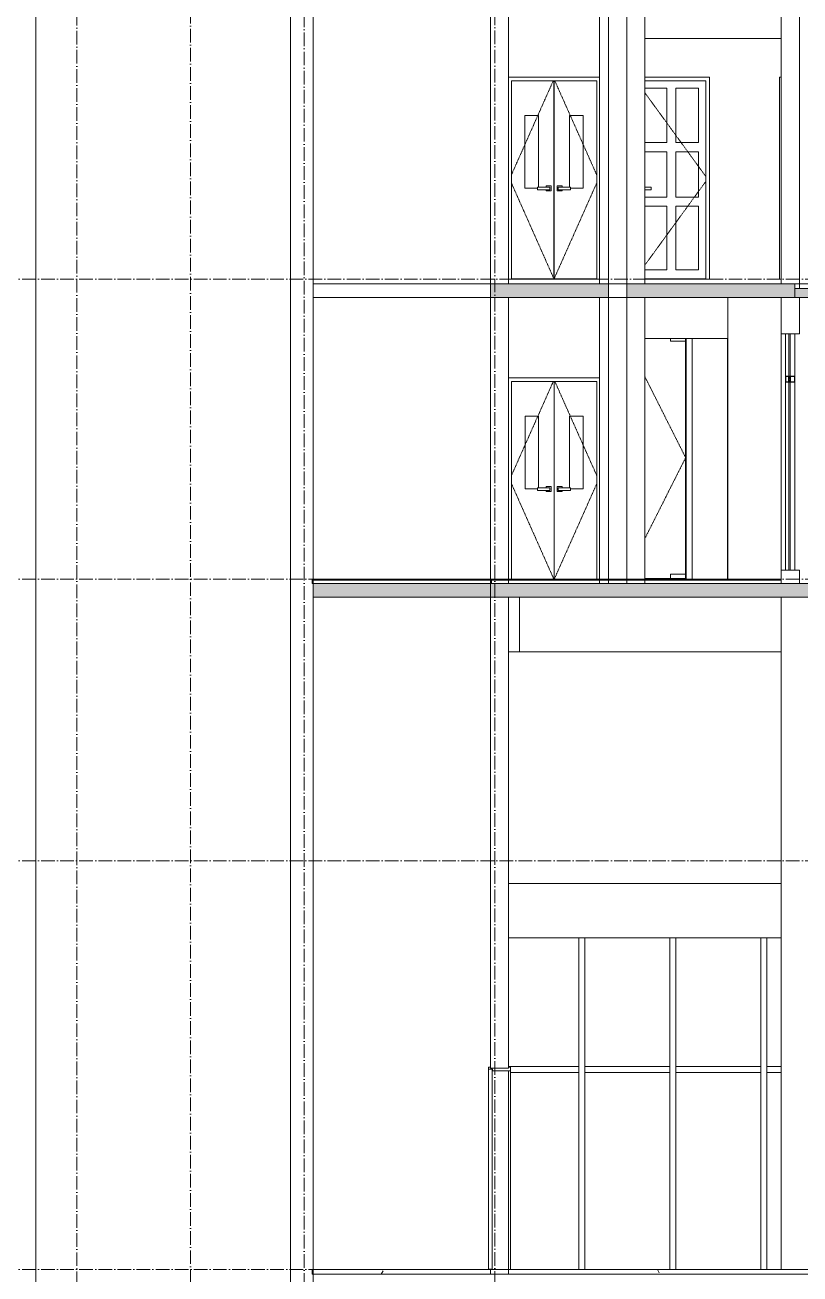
# Model space of a CAD drawing. Header units: millimetres. Extents: x -15601 to 112004, y -15912 to 94410.
# Drawn here: x 22881 to 31406, y 10950 to 24700 of the extents above; entities that cross this region are included whole.
import ezdxf

# ---------------------------------------------------------------- set-up
doc = ezdxf.new("R2010")
doc.units = ezdxf.units.MM
doc.linetypes.add('Dash 1_16_', pattern=[3.175, 1.5875, -1.5875])
doc.linetypes.add('Grid Line', pattern=[4.2, 3, -0.6, 0, -0.6])
for name, color, linetype, lineweight in [('A-DETL-GENF', 31, 'Continuous', 5), ('A-DOOR', 31, 'Continuous', 5), ('A-DOOR-GLAZ', 152, 'Continuous', 5), ('A-FLOR-MCUT', 3, 'Continuous', 9), ('A-GLAZ-CWMG', 55, 'Continuous', 5), ('CUA', 31, 'Continuous', 9), ('KINH', 152, 'Continuous', 5), ('NET CAT', 3, 'Continuous', 5), ('NET CATConcrete', 3, 'Continuous', 5), ('NET THAY 1', 41, 'Continuous', 5), ('NET-CAT', 3, 'Continuous', 15), ('NET-THAY', 2, 'Continuous', 9), ('TRUC', 225, 'Continuous', 5)]:
    doc.layers.add(name, color=color, linetype=linetype, lineweight=lineweight)
pattern_1 = [(0, (41462.07, 40400), (1625.6, 406.4), [67.056, -1152.144, 67.056, -1152.144, -6502.4]), (0, (41462.07, 40400), (1625.6, 406.4), [-2438.4, 67.056, -2371.344, 67.056, -1152.144, -2844.8]), (0, (41462.07, 40400), (1625.6, 406.4), [-6096, 67.056, -745.744, 67.056, -1964.944]), (120, (42071.68, 40603.2), (-1164.753, 1204.611), [67.056, -1152.144, 67.056, -7654.544]), (120, (42071.68, 40603.2), (-1164.753, 1204.611), [-1286.256, -1152.144, 67.056, -2371.344, -4064]), (120, (42071.68, 40603.2), (-1164.753, 1204.611), [-4876.8, 67.056, -1152.144, 67.056, -2777.744]), (120, (42071.68, 40603.2), (-1164.753, 1204.611), [-6163.056, -745.744, 67.056, -1964.944]), (240, (42274.88, 41416), (-460.847, -1611.011), [67.056, -1152.144, 67.056, -7654.544]), (240, (42274.88, 41416), (-460.847, -1611.011), [-1286.256, -1152.144, 67.056, -2371.344, -4064]), (240, (42274.88, 41416), (-460.847, -1611.011), [-4876.8, 67.056, -1152.144, 67.056, -2777.744]), (240, (42274.88, 41416), (-460.847, -1611.011), [-6163.056, -745.744, 67.056, -1964.944])]
pattern_2 = [(0, (40760, 40400), (1625.6, 406.4), [67.056, -1152.144, 67.056, -1152.144, -6502.4]), (0, (40760, 40400), (1625.6, 406.4), [-2438.4, 67.056, -2371.344, 67.056, -1152.144, -2844.8]), (0, (40760, 40400), (1625.6, 406.4), [-6096, 67.056, -745.744, 67.056, -1964.944]), (120, (41369.6, 40603.2), (-1164.7527, 1204.611), [67.056, -1152.144, 67.056, -7654.544]), (120, (41369.6, 40603.2), (-1164.7527, 1204.611), [-1286.256, -1152.144, 67.056, -2371.344, -4064]), (120, (41369.6, 40603.2), (-1164.7527, 1204.611), [-4876.8, 67.056, -1152.144, 67.056, -2777.744]), (120, (41369.6, 40603.2), (-1164.7527, 1204.611), [-6163.056, -745.744, 67.056, -1964.944]), (240, (41572.8, 41416), (-460.8473, -1611.011), [67.056, -1152.144, 67.056, -7654.544]), (240, (41572.8, 41416), (-460.8473, -1611.011), [-1286.256, -1152.144, 67.056, -2371.344, -4064]), (240, (41572.8, 41416), (-460.8473, -1611.011), [-4876.8, 67.056, -1152.144, 67.056, -2777.744]), (240, (41572.8, 41416), (-460.8473, -1611.011), [-6163.056, -745.744, 67.056, -1964.944])]

# ---------------------------------------------------------------- blocks, each defined once
blk = doc.blocks.new('System Panel - Glazed-1983183-B-B')
at = {"layer": 'KINH', "lineweight": 9}
for p, q in [((31296, 20793), (31284, 20793)), ((31284, 20793), (31284, 18700)), ((31296, 20779), (31296, 20793)), ((31296, 18700), (31296, 20772)), ((31284, 18700), (31296, 18700))]:
    blk.add_line(p, q, dxfattribs=at)
blk = doc.blocks.new('CUA KINH BAN LE SAN MO 2 HUONG - Type 1-1983277-B-B')
at = {"layer": 'A-DOOR-GLAZ'}
for p, q in [((30148, 18655), (30148, 21219)), ((29701, 18605), (29983, 18605))]:
    blk.add_line(p, q, dxfattribs=at)
at = {"layer": 'CUA', "lineweight": 5}
for p, q in [((29983, 21250), (29983, 21219)), ((29983, 21219), (30148, 21219)), ((30148, 21219), (30148, 21250)), ((30149, 21250), (30149, 18600)), ((29983, 18655), (29983, 18605)), ((30148, 18655), (29983, 18655)), ((29983, 18605), (30148, 18605)), ((30148, 18605), (30148, 18655))]:
    blk.add_line(p, q, dxfattribs=at)
at = {"layer": 'CUA', "linetype": 'Dash 1_16_', "lineweight": 5}
for p, q in [((29701, 20825), (30148, 19937)), ((29701, 20825), (30148, 19937)), ((30148, 19937), (29701, 19049)), ((30148, 19937), (29701, 19049))]:
    blk.add_line(p, q, dxfattribs=at)
blk = doc.blocks.new('System Panel - Glazed-1983298-B-B')
at = {"layer": 'KINH'}
blk.add_line((30610, 18600), (30610, 21250), dxfattribs=at)
blk = doc.blocks.new('System Panel - Glazed-1982589-B-B')
at = {"layer": 'KINH', "lineweight": 9}
for p, q in [((31296, 21300), (31284, 21300)), ((31284, 21300), (31284, 20807)), ((31296, 20828), (31296, 21300)), ((31284, 20807), (31296, 20807)), ((31296, 20807), (31296, 20821))]:
    blk.add_line(p, q, dxfattribs=at)
blk = doc.blocks.new('Rectangular Mullion - MULION KHUNG NOI-1982294-B-B')
at = {"layer": 'A-DETL-GENF'}
blk.add_hatch(color=256, dxfattribs=at).paths.add_polyline_path([(2943, 2167), (2946, 2179), (2942, 2179)], flags=0)
at = {"layer": 'A-GLAZ-CWMG'}
blk.add_hatch(color=256, dxfattribs=at).paths.add_polyline_path([(2946, 2221), (2943, 2233), (2942, 2221)], flags=0)
at = {"layer": 'A-DETL-GENF'}
for p, q in [((2892, 2167), (2892, 2233)), ((2892, 2233), (2942, 2233)), ((2896, 2170), (2896, 2230)), ((2896, 2230), (2939, 2230)), ((2939, 2230), (2939, 2170)), ((2942, 2233), (2942, 2221)), ((2942, 2233), (2942, 2221)), ((2942, 2233), (2942, 2167)), ((2942, 2221), (2946, 2221)), ((2942, 2221), (2946, 2221)), ((2942, 2221), (2946, 2211)), ((2946, 2221), (2942, 2221)), ((2942, 2221), (2942, 2211)), ((2942, 2212), (2946, 2221)), ((2942, 2211), (2946, 2211)), ((2959, 2207), (2942, 2207)), ((2942, 2207), (2942, 2193)), ((2946, 2221), (2946, 2236)), ((2946, 2221), (2946, 2236)), ((2946, 2211), (2946, 2221)), ((2961, 2226), (2955, 2226)), ((2955, 2226), (2955, 2225)), ((2955, 2225), (2955, 2225)), ((2955, 2224), (2955, 2223)), ((2955, 2224), (2955, 2224)), ((2955, 2223), (2955, 2223)), ((2955, 2223), (2955, 2222)), ((2955, 2222), (2955, 2222)), ((2955, 2222), (2955, 2221)), ((2955, 2221), (2955, 2221)), ((2955, 2221), (2955, 2220)), ((2955, 2220), (2955, 2220)), ((2955, 2219), (2955, 2219)), ((2955, 2219), (2955, 2219)), ((2955, 2218), (2955, 2218)), ((2955, 2218), (2955, 2218)), ((2955, 2217), (2955, 2217)), ((2955, 2216), (2956, 2217)), ((2956, 2217), (2959, 2217)), ((2957, 2219), (2957, 2224)), ((2957, 2224), (2958, 2224)), ((2958, 2219), (2957, 2219)), ((2958, 2224), (2958, 2219)), ((2959, 2167), (2959, 2233)), ((2959, 2233), (2992, 2233)), ((2959, 2221), (2959, 2225)), ((2959, 2225), (2961, 2225)), ((2960, 2221), (2959, 2221)), ((2959, 2219), (2959, 2220)), ((2959, 2220), (2960, 2220)), ((2960, 2219), (2959, 2219)), ((2959, 2217), (2959, 2218)), ((2959, 2218), (2960, 2218)), ((2959, 2193), (2959, 2207)), ((2961, 2221), (2960, 2222)), ((2960, 2222), (2960, 2221)), ((2960, 2220), (2960, 2219)), ((2960, 2218), (2961, 2219)), ((2960, 2218), (2960, 2218)), ((2961, 2225), (2961, 2226)), ((2961, 2220), (2961, 2221)), ((2961, 2219), (2961, 2220)), ((2962, 2170), (2962, 2230)), ((2962, 2230), (2989, 2230)), ((2989, 2230), (2989, 2170)), ((2992, 2233), (2992, 2167)), ((2942, 2167), (2892, 2167)), ((2939, 2170), (2896, 2170)), ((2942, 2193), (2959, 2193)), ((2942, 2179), (2946, 2189)), ((2942, 2179), (2942, 2189)), ((2942, 2189), (2946, 2189)), ((2942, 2188), (2946, 2179)), ((2946, 2179), (2942, 2179)), ((2942, 2179), (2942, 2167)), ((2942, 2167), (2942, 2179)), ((2942, 2179), (2946, 2179)), ((2946, 2179), (2942, 2179)), ((2946, 2189), (2946, 2179)), ((2946, 2164), (2946, 2179)), ((2946, 2179), (2946, 2164)), ((2955, 2184), (2956, 2183)), ((2955, 2183), (2955, 2183)), ((2955, 2182), (2955, 2182)), ((2955, 2182), (2955, 2182)), ((2955, 2181), (2955, 2181)), ((2955, 2181), (2955, 2181)), ((2955, 2179), (2955, 2180)), ((2955, 2180), (2955, 2180)), ((2955, 2178), (2955, 2179)), ((2955, 2179), (2955, 2179)), ((2955, 2177), (2955, 2178)), ((2955, 2178), (2955, 2178)), ((2955, 2176), (2955, 2177)), ((2955, 2177), (2955, 2177)), ((2955, 2176), (2955, 2176)), ((2955, 2174), (2955, 2175)), ((2955, 2175), (2955, 2175)), ((2961, 2174), (2955, 2174)), ((2956, 2183), (2959, 2183)), ((2958, 2181), (2957, 2181)), ((2957, 2181), (2957, 2176)), ((2957, 2176), (2958, 2176)), ((2958, 2176), (2958, 2181)), ((2959, 2183), (2959, 2182)), ((2959, 2182), (2960, 2182)), ((2959, 2181), (2959, 2180)), ((2960, 2181), (2959, 2181)), ((2959, 2180), (2960, 2180)), ((2960, 2179), (2959, 2179)), ((2959, 2179), (2959, 2175)), ((2959, 2175), (2961, 2175)), ((2992, 2167), (2959, 2167)), ((2960, 2182), (2960, 2182)), ((2960, 2182), (2961, 2181)), ((2960, 2180), (2960, 2181)), ((2961, 2179), (2960, 2178)), ((2960, 2178), (2960, 2179)), ((2961, 2181), (2961, 2180)), ((2961, 2180), (2961, 2179)), ((2961, 2175), (2961, 2174)), ((2989, 2170), (2962, 2170))]:
    blk.add_line(p, q, dxfattribs=at)
for centre, radius, start, end in [((2942, 2238), 4.58, 269.7981, 330.5096), ((2942, 2238), 4.58, 269.7981, 330.5096), ((2955, 2226), 0.2, 82.8972, 208.2076), ((2955, 2225), 0.568, 325.5557, 34.4443), ((2955, 2224), 0.2, 128.6598, 231.3402), ((2955, 2224), 0.2, 308.6598, 51.3402), ((2955, 2223), 0.2, 128.6598, 231.3402), ((2955, 2223), 0.2, 308.6598, 51.3402), ((2955, 2222), 0.2, 128.6598, 231.3402), ((2955, 2222), 0.2, 308.6598, 51.3402), ((2955, 2221), 0.2, 128.6598, 231.3402), ((2955, 2221), 0.2, 308.6598, 51.3402), ((2955, 2220), 0.2, 128.6598, 231.3402), ((2955, 2220), 0.2, 308.6598, 51.3402), ((2955, 2219), 0.2, 128.6598, 231.3402), ((2955, 2219), 0.2, 308.6598, 51.3402), ((2955, 2218), 0.2, 128.6598, 231.3402), ((2955, 2217), 0.2, 318.5763, 51.3402), ((2955, 2217), 0.2, 138.5763, 284.0362), ((2957, 2224), 0.2, 90, 180), ((2957, 2219), 0.2, 180, 270), ((2958, 2224), 0.2, 0, 90), ((2958, 2219), 0.2, 270, 0), ((2959, 2225), 0.133, 90, 180), ((2959, 2220), 0.133, 90, 180), ((2959, 2219), 0.133, 180, 270), ((2959, 2217), 0.2, 270, 0), ((2960, 2221), 0.1, 49.9813, 159.9813), ((2960, 2221), 0.133, 270, 339.9813), ((2960, 2220), 0.133, 0, 90), ((2960, 2219), 0.133, 270, 0), ((2960, 2218), 0.133, 20.0187, 90), ((2960, 2218), 0.1, 200.0187, 310.0187), ((2961, 2226), 0.133, 0, 82.8972), ((2961, 2225), 0.133, 270, 0), ((2942, 2162), 4.58, 29.4904, 90.2019), ((2942, 2162), 4.58, 29.4904, 90.2019), ((2955, 2183), 0.2, 75.9638, 221.4237), ((2955, 2183), 0.2, 308.6598, 41.4237), ((2955, 2181), 0.2, 308.6598, 51.3402), ((2955, 2182), 0.2, 128.6598, 231.3402), ((2955, 2180), 0.2, 308.6598, 51.3402), ((2955, 2181), 0.2, 128.6598, 231.3402), ((2955, 2180), 0.2, 128.6598, 231.3402), ((2955, 2179), 0.2, 128.6598, 231.3402), ((2955, 2179), 0.2, 308.6598, 51.3402), ((2955, 2178), 0.2, 128.6598, 231.3402), ((2955, 2178), 0.2, 308.6598, 51.3402), ((2955, 2177), 0.2, 128.6598, 231.3402), ((2955, 2177), 0.2, 308.6598, 51.3402), ((2955, 2176), 0.2, 128.6598, 231.3402), ((2955, 2176), 0.2, 308.6598, 51.3402), ((2955, 2175), 0.568, 325.5557, 34.4443), ((2955, 2174), 0.2, 151.7924, 277.1028), ((2957, 2181), 0.2, 90, 180), ((2957, 2176), 0.2, 180, 270), ((2958, 2181), 0.2, 0, 90), ((2958, 2176), 0.2, 270, 0), ((2959, 2183), 0.2, 0, 90), ((2959, 2181), 0.133, 90, 180), ((2959, 2180), 0.133, 180, 270), ((2959, 2175), 0.133, 180, 270), ((2960, 2182), 0.133, 270, 339.9813), ((2960, 2182), 0.1, 49.9813, 159.9813), ((2960, 2181), 0.133, 360, 90), ((2960, 2180), 0.133, 270, 0), ((2960, 2179), 0.133, 20.0187, 90), ((2960, 2179), 0.1, 200.0187, 310.0187), ((2961, 2175), 0.133, 0, 90), ((2961, 2174), 0.133, 277.1028, 0)]:
    blk.add_arc(centre, radius, start, end, dxfattribs=at)
blk = doc.blocks.new('Rectangular Mullion - Rectangular Mullion-V209-B-B')
at = {"layer": 'A-GLAZ-CWMG', "lineweight": 9}
for p, q in [((31282, 20833), (31248, 20833)), ((31248, 20833), (31248, 20767)), ((31248, 20767), (31282, 20767)), ((31282, 20807), (31282, 20833)), ((31298, 20807), (31282, 20807)), ((31282, 20767), (31282, 20793)), ((31282, 20793), (31298, 20793)), ((31348, 20833), (31298, 20833)), ((31298, 20833), (31298, 20807)), ((31298, 20793), (31298, 20767)), ((31298, 20767), (31348, 20767)), ((31348, 20767), (31348, 20833))]:
    blk.add_line(p, q, dxfattribs=at)
blk = doc.blocks.new('Rectangular Mullion - Rectangular Mullion-1978796-B-B')
at = {"layer": 'A-GLAZ-CWMG'}
for p, q in [((31248, 20767), (31248, 18700)), ((31282, 20767), (31282, 18700)), ((31298, 20767), (31298, 18700)), ((31348, 20767), (31348, 18700))]:
    blk.add_line(p, q, dxfattribs=at)
blk = doc.blocks.new('Rectangular Mullion - Rectangular Mullion-1978184-B-B')
at = {"layer": 'A-GLAZ-CWMG'}
for p, q in [((31248, 21300), (31248, 20833)), ((31282, 21300), (31282, 20833)), ((31298, 21300), (31298, 20833)), ((31348, 21300), (31348, 20833))]:
    blk.add_line(p, q, dxfattribs=at)
blk = doc.blocks.new('Rectangular Mullion - Rectangular Mullion-1978235-B-B')
at = {"layer": 'A-GLAZ-CWMG'}
for p, q in [((30152, 21250), (30152, 18600)), ((30219, 21250), (30219, 18600))]:
    blk.add_line(p, q, dxfattribs=at)
blk = doc.blocks.new('CUA 2 CANH MO KHUNG NHOM - 1 - 1000-V265-B-B')
at = {"layer": 'A-DOOR'}
for p, q in [((28700, 20776), (28700, 18600)), ((28701, 20776), (28701, 18600)), ((28381, 19595), (28381, 20395)), ((28381, 20395), (28531, 20395)), ((28531, 20395), (28531, 19605)), ((28870, 19605), (28870, 20395)), ((28870, 20395), (29020, 20395)), ((29020, 20395), (29020, 19595)), ((28520, 19595), (28381, 19595)), ((29020, 19595), (28881, 19595))]:
    blk.add_line(p, q, dxfattribs=at)
at = {"layer": 'CUA', "lineweight": 5}
for p, q in [((29201, 20816), (28201, 20816)), ((28231, 20776), (28231, 18590)), ((28231, 20776), (29171, 20776)), ((29171, 20776), (29171, 18590)), ((28520, 19605), (28655, 19605)), ((28520, 19605), (28520, 19575)), ((28655, 19575), (28520, 19575)), ((28613, 19618), (28613, 19605)), ((28668, 19618), (28613, 19618)), ((28613, 19575), (28613, 19563)), ((28613, 19563), (28668, 19563)), ((28655, 19575), (28655, 19605)), ((28668, 19563), (28668, 19618)), ((28789, 19618), (28734, 19618)), ((28734, 19618), (28734, 19563)), ((28734, 19563), (28789, 19563)), ((28746, 19605), (28881, 19605)), ((28746, 19605), (28746, 19575)), ((28881, 19575), (28746, 19575)), ((28789, 19605), (28789, 19618)), ((28789, 19563), (28789, 19575)), ((28881, 19575), (28881, 19605)), ((28231, 18590), (28201, 18590)), ((29201, 18590), (29171, 18590))]:
    blk.add_line(p, q, dxfattribs=at)
at = {"layer": 'CUA', "linetype": 'Dash 1_16_', "lineweight": 5}
for p, q in [((28692, 20776), (28231, 19738)), ((28709, 20776), (29171, 19738)), ((28231, 19652), (28698, 18600)), ((29171, 19652), (28703, 18600))]:
    blk.add_line(p, q, dxfattribs=at)
blk = doc.blocks.new('CUA 2 CANH MO KHUNG NHOM - 1 - 1000-1384106-B-B')
at = {"layer": 'A-DOOR'}
for p, q in [((28700, 83486), (28700, 81305)), ((28701, 83486), (28701, 81305)), ((28381, 82305), (28381, 83105)), ((28381, 83105), (28531, 83105)), ((28531, 83105), (28531, 82315)), ((28870, 82315), (28870, 83105)), ((28870, 83105), (29020, 83105)), ((29020, 83105), (29020, 82305)), ((28520, 82305), (28381, 82305)), ((29020, 82305), (28881, 82305)), ((28700, 81305), (28231, 81305)), ((28701, 81305), (29171, 81305))]:
    blk.add_line(p, q, dxfattribs=at)
at = {"layer": 'CUA', "lineweight": 5}
for p, q in [((29201, 83526), (28201, 83526)), ((28231, 83486), (28231, 81300)), ((28231, 83486), (29171, 83486)), ((29171, 83486), (29171, 81300)), ((28520, 82315), (28655, 82315)), ((28520, 82315), (28520, 82285)), ((28655, 82285), (28520, 82285)), ((28613, 82328), (28613, 82315)), ((28668, 82328), (28613, 82328)), ((28613, 82285), (28613, 82273)), ((28613, 82273), (28668, 82273)), ((28655, 82285), (28655, 82315)), ((28668, 82273), (28668, 82328)), ((28789, 82328), (28734, 82328)), ((28734, 82328), (28734, 82273)), ((28734, 82273), (28789, 82273)), ((28746, 82315), (28881, 82315)), ((28746, 82315), (28746, 82285)), ((28881, 82285), (28746, 82285)), ((28789, 82315), (28789, 82328)), ((28789, 82273), (28789, 82285)), ((28881, 82285), (28881, 82315)), ((28231, 81300), (28201, 81300)), ((29201, 81300), (29171, 81300))]:
    blk.add_line(p, q, dxfattribs=at)
at = {"layer": 'CUA', "linetype": 'Dash 1_16_', "lineweight": 5}
for p, q in [((28692, 83486), (28231, 82448)), ((28709, 83486), (29171, 82448)), ((28231, 82362), (28700, 81305)), ((29171, 82362), (28701, 81305))]:
    blk.add_line(p, q, dxfattribs=at)
blk = doc.blocks.new('CUA VAO CAN HO - Type 1-1365711-B-B')
at = {"layer": 'A-DOOR'}
for p, q in [((29701, 24005), (29940, 24005)), ((29940, 24005), (29940, 23405)), ((30040, 23405), (30040, 24005)), ((30040, 24005), (30290, 24005)), ((30290, 24005), (30290, 23405)), ((29940, 23405), (29701, 23405)), ((30290, 23405), (30040, 23405)), ((29701, 23305), (29940, 23305)), ((29940, 23305), (29940, 22805)), ((30040, 22805), (30040, 23305)), ((30040, 23305), (30290, 23305)), ((30290, 23305), (30290, 22805)), ((29940, 22805), (29701, 22805)), ((29701, 22705), (29940, 22705)), ((29940, 22705), (29940, 22005)), ((30290, 22805), (30040, 22805)), ((30040, 22005), (30040, 22705)), ((30040, 22705), (30290, 22705)), ((30290, 22705), (30290, 22005)), ((29940, 22005), (29701, 22005)), ((30290, 22005), (30040, 22005)), ((30371, 21905), (29701, 21905))]:
    blk.add_line(p, q, dxfattribs=at)
at = {"layer": 'CUA', "lineweight": 5}
for p, q in [((30411, 24126), (29701, 24126)), ((29701, 24086), (30371, 24086)), ((30371, 21900), (30371, 24086)), ((30411, 21900), (30411, 24126)), ((29701, 22915), (29770, 22915)), ((29770, 22885), (29701, 22885)), ((29770, 22885), (29770, 22915)), ((30411, 21900), (30371, 21900))]:
    blk.add_line(p, q, dxfattribs=at)
at = {"layer": 'CUA', "linetype": 'Dash 1_16_', "lineweight": 5}
for p, q in [((29701, 23952), (30371, 23031)), ((30371, 22979), (29701, 22058))]:
    blk.add_line(p, q, dxfattribs=at)
blk = doc.blocks.new('CUA VAO CAN HO - Type 1-V215-B-B')
at = {"layer": 'CUA', "lineweight": 5}
for p, q in [((31201, 24126), (31181, 24126)), ((31181, 21900), (31181, 24126)), ((31201, 21900), (31181, 21900))]:
    blk.add_line(p, q, dxfattribs=at)
blk = doc.blocks.new('A$C400E6A8B')
at = {"layer": 'A-FLOR-MCUT'}
blk.add_line((-8800, -100), (-9600, -100), dxfattribs=at)
at = {"layer": 'NET CATConcrete'}
blk.add_line((-9800, 2650), (-11300, 2650), dxfattribs=at)
at = {"layer": 'NET-CAT'}
for p, q in [((-13000, 3250), (-13000, -50)), ((-9800, 3250), (-9800, -50)), ((-9600, -50), (-9600, 3250)), ((-12800, -50), (-12800, 3100)), ((-11800, 3100), (-11800, -50)), ((-11700, -50), (-11700, 3100)), ((-11500, 3100), (-11500, -50)), ((-11300, -50), (-11300, 3100)), ((-11700, -50), (-13000, -50)), ((-13000, -50), (-12800, -50)), ((-11800, -50), (-11700, -50)), ((-11310, -50), (-11500, -50)), ((-11500, -50), (-11300, -50)), ((-9650, -50), (-9800, -50)), ((-9800, -50), (-9600, -50)), ((-9600, -100), (-9650, -100)), ((-8800, -50), (-9600, -50)), ((-9600, -50), (-9600, -100))]:
    blk.add_line(p, q, dxfattribs=at)
at = {"layer": 'NET-THAY'}
for p, q in [((-9800, 2650), (-11300, 2650)), ((-11830, 0), (-12770, 0)), ((-11700, -50), (-11500, -50)), ((-10630, 0), (-11300, 0))]:
    blk.add_line(p, q, dxfattribs=at)
at = {"layer": 'CUA'}
for name, p in [('CUA 2 CANH MO KHUNG NHOM - 1 - 1000-1384106-B-B', (-41001, -81300)), ('CUA VAO CAN HO - Type 1-1365711-B-B', (-41001, -21900)), ('CUA VAO CAN HO - Type 1-V215-B-B', (-41001, -21900))]:
    blk.add_blockref(name, p, dxfattribs=at)
blk = doc.blocks.new('ALC1807-ASCENT PLAZA-KET CAU 2_rvt-1-B-B')
at = {"layer": 'NET CAT', "color": 50, "lineweight": 15}
for p, q in [((23001, -8700), (23001, 93200)), ((25801, -8700), (25801, 93200)), ((26051, -8950), (26051, 93200))]:
    blk.add_line(p, q, dxfattribs=at)
at = {"layer": 'NET CAT', "color": 4}
for p, q in [((28319, 17800), (28319, 18400)), ((28319, 17800), (28201, 17800)), ((31201, 17800), (28319, 17800))]:
    blk.add_line(p, q, dxfattribs=at)
at = {"layer": 'NET THAY 1', "color": 250, "lineweight": 9}
blk.add_line((28201, 11000), (28201, 13186), dxfattribs=at)
blk = doc.blocks.new('CUA 2 CANH MO KHUNG NHOM - 1 - Type 1-V6-B-B')
at = {"layer": 'A-DOOR'}
for p, q in [((27981, 13205), (27981, 11005)), ((27981, 13205), (28021, 13205)), ((28021, 11005), (28021, 13205)), ((27981, 11005), (28021, 11005))]:
    blk.add_line(p, q, dxfattribs=at)
at = {"layer": 'CUA', "lineweight": 5}
for p, q in [((27981, 13206), (27981, 13226)), ((27981, 13226), (28001, 13226)), ((27981, 13206), (28022, 13206)), ((28001, 13216), (28001, 13226)), ((28001, 13216), (28201, 13216)), ((28022, 13186), (28022, 13206)), ((28201, 13226), (28201, 13216)), ((28221, 13226), (28201, 13226)), ((28221, 13226), (28221, 13186)), ((28022, 13186), (28221, 13186)), ((28221, 13186), (28221, 11000))]:
    blk.add_line(p, q, dxfattribs=at)
blk = doc.blocks.new('Rectangular Mullion - Rectangular Mullion-V62-B-B')
at = {"layer": 'A-GLAZ-CWMG'}
for p, q in [((28974, 13233), (28201, 13233)), ((28974, 13233), (28974, 13167)), ((28221, 13167), (28974, 13167))]:
    blk.add_line(p, q, dxfattribs=at)
blk = doc.blocks.new('Rectangular Mullion - Rectangular Mullion-V58-B-B')
at = {"layer": 'A-GLAZ-CWMG'}
for p, q in [((11634, 13167), (11634, 13233)), ((12567, 13233), (11634, 13233)), ((12567, 13233), (12567, 13167)), ((11634, 13167), (12567, 13167))]:
    blk.add_line(p, q, dxfattribs=at)
blk = doc.blocks.new('Rectangular Mullion - Rectangular Mullion-V63-B-B')
at = {"layer": 'A-GLAZ-CWMG'}
for p, q in [((31040, 13167), (31040, 13233)), ((31201, 13233), (31040, 13233)), ((31040, 13167), (31201, 13167))]:
    blk.add_line(p, q, dxfattribs=at)
blk = doc.blocks.new('Rectangular Mullion - Rectangular Mullion-V56-B-B')
at = {"layer": 'A-GLAZ-CWMG'}
for p, q in [((6608, 13200), (6608, 11000)), ((6675, 13200), (6675, 11000))]:
    blk.add_line(p, q, dxfattribs=at)
blk = doc.blocks.new('Rectangular Mullion - Rectangular Mullion-1978516-B-B')
at = {"layer": 'A-GLAZ-CWMG'}
for p, q in [((6608, 14650), (6608, 13200)), ((6675, 14650), (6675, 13200))]:
    blk.add_line(p, q, dxfattribs=at)

msp = doc.modelspace()

# ---------------------------------------------------------------- hatches: boundary and pattern name
at = {"layer": 'NET CAT', "lineweight": 9}
h = msp.add_hatch(color=7, dxfattribs=at)
h.paths.add_polyline_path([(28000.5, 21700), (29300.5, 21700), (29300.5, 21850), (28000.5, 21850)], flags=0)
h.paths.add_polyline_path([(39900.5, 21700), (39900.5, 21850), (34050.5, 21850), (34050.5, 21700), (39171.7, 21700)], flags=0)
h.paths.add_polyline_path([(29500.5, 21700), (31350.5, 21700), (31350.5, 21850), (29500.5, 21850)], flags=0)
at = {"layer": 'NET CAT'}
h = msp.add_hatch(dxfattribs=at)
h.set_pattern_fill('FP_2', color=10, style=0, pattern_type=2)
h.set_pattern_definition(pattern_1)
h.paths.add_polyline_path([(29700.5, 18590), (31200.5, 18590), (31200.5, 18600), (29700.5, 18600)], flags=0)
h.paths.add_polyline_path([(26453.6, 18590), (28010.5, 18590), (28010.5, 18600), (26040.5, 18600), (26040.5, 18590)], flags=0)
h = msp.add_hatch(dxfattribs=at)
h.set_pattern_fill('FP_1', color=10, style=0, pattern_type=2)
h.set_pattern_definition(pattern_2)
h.paths.add_polyline_path([(28737.4, 18590), (31200.5, 18590), (31200.5, 18600), (26040.5, 18600), (26040.5, 18590), (26906.2, 18590)], flags=0)
h = msp.add_hatch(dxfattribs=at)
h.set_pattern_fill('FP_2', color=10, style=0, pattern_type=2)
h.set_pattern_definition(pattern_1)
h.paths.add_polyline_path([(29700.5, 18550), (31200.5, 18550), (31200.5, 18590), (29700.5, 18590)], flags=0)
h.paths.add_polyline_path([(26453.6, 18550), (28010.5, 18550), (28010.5, 18590), (26040.5, 18590), (26040.5, 18550)], flags=0)
h = msp.add_hatch(dxfattribs=at)
h.set_pattern_fill('FP_1', color=10, style=0, pattern_type=2)
h.set_pattern_definition(pattern_2)
h.paths.add_polyline_path([(31200.5, 18550), (31200.5, 18590), (26040.5, 18590), (26040.5, 18550), (30568.6, 18550)], flags=0)
at = {"layer": 'NET CAT', "lineweight": 9}
h = msp.add_hatch(color=7, dxfattribs=at)
h.paths.add_polyline_path([(41000.5, 18400), (41000.5, 18550), (28000.5, 18550), (28000.5, 18400), (40150, 18400)])
h.paths.add_polyline_path([(2974, 18400), (22750.5, 18400), (22750.5, 18550), (2850.5, 18550), (2850.5, 18400)])
at = {"layer": 'NET CAT'}
h = msp.add_hatch(color=7, dxfattribs=at)
h.paths.add_polyline_path([(32399.8, 18400), (32934.3, 18400), (32934.3, 18550), (26050.5, 18550), (26050.5, 18400), (30568.6, 18400)])
h.paths.add_polyline_path([(3100.7, 18400), (22750.5, 18400), (22750.5, 18550), (2850.5, 18550), (2850.5, 18400)])
at = {"layer": 'NET-THAY'}
msp.add_hatch(color=7, dxfattribs=at).paths.add_polyline_path([(32323.5, 21700), (34050.5, 21700), (34050.5, 21800), (31350.5, 21800), (31350.5, 21700), (32050.5, 21700)], flags=0)
h = msp.add_hatch(dxfattribs=at)
h.set_pattern_fill('FP_1', color=250, style=0, pattern_type=2)
h.set_pattern_definition(pattern_2)
h.paths.add_polyline_path([(32934.3, 10950), (32934.3, 11000), (26040.5, 11000), (26040.5, 10950), (30568.6, 10950)], flags=0)
h.paths.add_polyline_path([(4931.9, 10950), (22760.5, 10950), (22760.5, 11000), (2881, 11000), (2881, 10950), (3100.7, 10950)], flags=0)

# ---------------------------------------------------------------- linework, layer by layer
at = {"layer": 'A-FLOR-MCUT'}
for p, q in [((31200.5, 21850), (29690.5, 21850)), ((28010.5, 18590), (26040.5, 18590)), ((31200.5, 18590), (26040.5, 18590)), ((31200.5, 18590), (29700.5, 18590))]:
    msp.add_line(p, q, dxfattribs=at)
at = {"layer": 'NET CATConcrete'}
for p, q in [((30610.5, 21250), (29700.5, 21250)), ((28200.5, 15250), (31200.5, 15250)), ((28200.5, 14650), (31200.5, 14650))]:
    msp.add_line(p, q, dxfattribs=at)
at = {"layer": 'NET-CAT'}
for p, q in [((28000.5, 21850), (28000.5, 18550)), ((29300.5, 21700), (29300.5, 21850)), ((29500.5, 21850), (29500.5, 21700)), ((31350.5, 21850), (31350.5, 21700)), ((28000.5, 21700), (29300.5, 21700)), ((28200.5, 21700), (28000.5, 21700)), ((28200.5, 18550), (28200.5, 21700)), ((29300.5, 21700), (29200.5, 21700)), ((29200.5, 21700), (29200.5, 18550)), ((29300.5, 18550), (29300.5, 21700)), ((29500.5, 21700), (32050.5, 21700)), ((29500.5, 21700), (29500.5, 18550)), ((29700.5, 21700), (29500.5, 21700)), ((29700.5, 18550), (29700.5, 21700)), ((31200.5, 21700), (31200.5, 21300)), ((31400.5, 21700), (31200.5, 21700)), ((31400.5, 21300), (31400.5, 21700)), ((31200.5, 21300), (31400.5, 21300)), ((28010.5, 18600), (26040.5, 18600)), ((26040.5, 18600), (26040.5, 18550)), ((26040.5, 18600), (31200.5, 18600)), ((26040.5, 18550), (26040.5, 18600)), ((28000.5, 18590), (28000.5, 18550)), ((28010.5, 18550), (28010.5, 18600)), ((28200.5, 18550), (28200.5, 18590)), ((31200.5, 18600), (29700.5, 18600)), ((29700.5, 18600), (29700.5, 18550)), ((31200.5, 18700), (31200.5, 18550)), ((31400.5, 18700), (31200.5, 18700)), ((31400.5, 18550), (31400.5, 18700)), ((26040.5, 18550), (28200.5, 18550)), ((31400.5, 18550), (26040.5, 18550)), ((41000.5, 18550), (26050.5, 18550)), ((26050.5, 18400), (26050.5, 18550)), ((41000.5, 18550), (28000.5, 18550)), ((28000.5, 18550), (28000.5, 18400)), ((29200.5, 18550), (29300.5, 18550)), ((29500.5, 18550), (31400.5, 18550)), ((26050.5, 18400), (41000.5, 18400)), ((28200.5, 18400), (28000.5, 18400)), ((41000.5, 18400), (28000.5, 18400)), ((28000.5, 18400), (28000.5, 13216)), ((28000.5, 18400), (28200.5, 18400)), ((28200.5, 18400), (28200.5, 13216)), ((28000.5, 13216), (28200.5, 13216)), ((95820.5, 11000), (26040.5, 11000)), ((26040.5, 10950), (26040.5, 11000)), ((95820.5, 10950), (26040.5, 10950)), ((28000.5, 10950), (28000.5, 11000)), ((28000.5, 10950), (28200.5, 10950)), ((28200.5, 10950), (28200.5, 11000))]:
    msp.add_line(p, q, dxfattribs=at)
at = {"layer": 'NET-THAY'}
for p, q in [((26050.5, 21850), (28000.5, 21850)), ((26050.5, 21850), (28000.5, 21850)), ((28000.5, 21700), (26050.5, 21700)), ((28000.5, 21700), (26050.5, 21700)), ((29500.5, 21700), (29300.5, 21700)), ((30610.5, 21700), (30610.5, 18600)), ((31200.5, 21300), (31200.5, 18700)), ((28230.5, 18600), (29170.5, 18600)), ((29170.5, 18590), (28230.5, 18590)), ((28000.5, 18400), (26050.5, 18400)), ((31200.5, 18400), (31200.5, 11000))]:
    msp.add_line(p, q, dxfattribs=at)
at = {"layer": 'TRUC', "linetype": 'Grid Line', "ltscale": 50}
for p, q in [((23450.5, -9971.6), (23450.5, 94410.5)), ((24700.5, -8898.8), (24700.5, 94410.5)), ((25950.5, -12511.6), (25950.5, 94410.5)), ((28050.5, -11438.8), (28050.5, 94410.5)), ((-15600.6, 21900), (108517.8, 21900)), ((-15600.6, 18600), (108517.8, 18600)), ((-15600.6, 15500), (108517.8, 15500)), ((-15600.6, 11000), (108517.8, 11000))]:
    msp.add_line(p, q, dxfattribs=at)

# ---------------------------------------------------------------- block references
at = {"lineweight": 5}
msp.add_blockref('ALC1807-ASCENT PLAZA-KET CAU 2_rvt-1-B-B', (0, 0), dxfattribs=at)
at = {"layer": 'A-GLAZ-CWMG'}
for name, p in [('Rectangular Mullion - Rectangular Mullion-1978235-B-B', (0, 0)), ('Rectangular Mullion - Rectangular Mullion-1978184-B-B', (0, 0)), ('Rectangular Mullion - Rectangular Mullion-V209-B-B', (0, 0)), ('Rectangular Mullion - Rectangular Mullion-1978796-B-B', (0, 0)), ('Rectangular Mullion - Rectangular Mullion-1978516-B-B', (22365.6, 0)), ('Rectangular Mullion - Rectangular Mullion-1978516-B-B', (23365.6, 0)), ('Rectangular Mullion - Rectangular Mullion-1978516-B-B', (24365.6, 0)), ('Rectangular Mullion - Rectangular Mullion-V62-B-B', (0, 0)), ('Rectangular Mullion - Rectangular Mullion-V58-B-B', (17406.4, 0)), ('Rectangular Mullion - Rectangular Mullion-V58-B-B', (18406.4, 0)), ('Rectangular Mullion - Rectangular Mullion-V63-B-B', (0, 0)), ('Rectangular Mullion - Rectangular Mullion-V56-B-B', (22365.6, 0)), ('Rectangular Mullion - Rectangular Mullion-V56-B-B', (23365.6, 0)), ('Rectangular Mullion - Rectangular Mullion-V56-B-B', (24365.6, 0))]:
    msp.add_blockref(name, p, dxfattribs=at)
at = {"layer": 'A-GLAZ-CWMG', "extrusion": (0, 0, -1)}
msp.add_blockref('Rectangular Mullion - MULION KHUNG NOI-1982294-B-B', (-34240.4, 18600), dxfattribs=at)
at = {"layer": 'CUA'}
for name in ['CUA KINH BAN LE SAN MO 2 HUONG - Type 1-1983277-B-B', 'CUA 2 CANH MO KHUNG NHOM - 1 - 1000-V265-B-B', 'CUA 2 CANH MO KHUNG NHOM - 1 - Type 1-V6-B-B']:
    msp.add_blockref(name, (0, 0), dxfattribs=at)
at = {"layer": 'KINH'}
for name in ['System Panel - Glazed-1983298-B-B', 'System Panel - Glazed-1982589-B-B', 'System Panel - Glazed-1983183-B-B']:
    msp.add_blockref(name, (0, 0), dxfattribs=at)
at = {"layer": 'NET-THAY'}
msp.add_blockref('A$C400E6A8B', (41000.5, 21900), dxfattribs=at)

doc.saveas('drawing.dxf')
